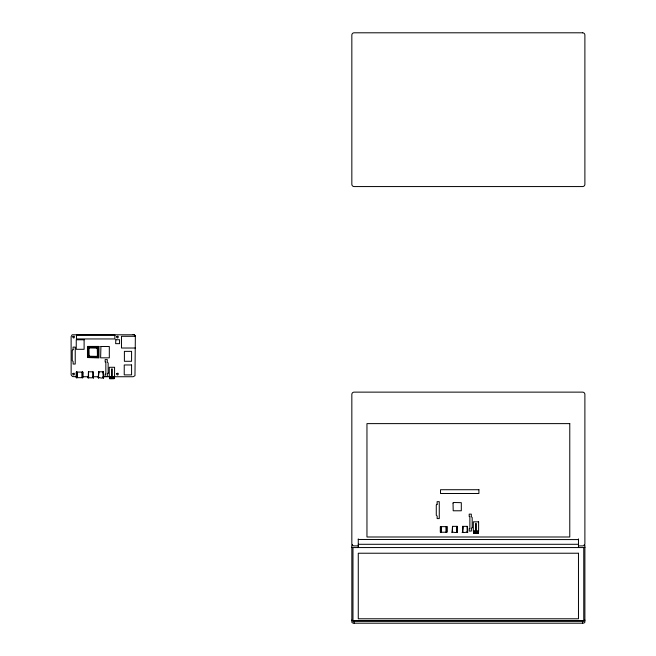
<?xml version="1.0" encoding="UTF-8"?>
<svg xmlns="http://www.w3.org/2000/svg" width="656" height="656" viewBox="0 0 656 656"><rect width="100%" height="100%" fill="white"/><g stroke="black" fill="none" stroke-linecap="round" stroke-linejoin="round"><path stroke-width="0.98" d="M88.24 347.705L88.404 356.979L98.023 356.979L98.023 347.36L88.896 347.18L88.24 347.705L88.986 348.607L89.167 356.224L96.924 356.388L97.449 355.732L97.268 348.115L89.651 347.934L88.986 348.607M477.65 531.286L477.478 533.18L477.297 531.286L477.101 533.18L476.887 531.286L476.666 533.18L476.436 531.286L476.199 533.18L475.961 531.286L475.723 533.18L475.493 531.286L475.264 533.18L475.042 531.286L474.829 533.18L474.632 531.286L474.444 533.18L474.28 531.286L474.132 533.18L474.001 531.286L473.894 533.18L473.804 531.286L473.747 533.18L473.706 531.286L473.698 533.18L478.232 533.18L478.216 531.286L478.183 533.18L478.117 531.286L478.035 533.18L477.65 531.286L477.601 533.18M113.258 376.733L113.053 378.627L112.848 376.733L112.627 378.627L112.397 376.733L112.16 378.627L111.922 376.733L111.684 378.627L111.454 376.733L111.225 378.627L111.003 376.733L110.79 378.627L110.593 376.733L110.405 378.627L110.241 376.733L110.085 378.627L109.962 376.733L109.847 378.627L109.765 376.733L109.708 378.627L114.193 378.627L114.177 376.733L114.193 378.627L114.078 376.733L113.996 378.627L113.89 376.733L113.759 378.627L113.258 376.733L113.299 378.627M88.232 377.815L88.421 371.804L93.103 371.804L93.291 377.815M452.222 532.369L452.648 531.991L452.164 532.369L452.484 526.358L457.134 526.358L457.519 532.336C455.748 533.041 451.549 531.59 452.271 532.369L452.599 526.358M462.849 526.358C463.636 527.26 461.996 533.443 462.718 531.942L462.669 526.358L467.343 526.358L467.638 532.369L467.154 531.991L467.154 526.358M88.56 377.421L88.125 377.815L88.609 377.438L88.511 371.804M452.164 532.369L452.468 531.918M462.472 532.369L462.718 526.358M98.384 377.815L98.81 371.804L98.433 377.815C97.129 376.847 104.525 379.209 103.304 377.364L103.304 371.804L98.621 371.804L98.285 377.815L98.761 377.421M462.423 532.369L462.8 531.975L462.283 532.336C464.054 533.041 468.253 531.59 467.531 532.369M88.035 377.741L93.48 377.815L92.914 377.438L93.004 371.804M98.244 377.741L98.679 377.389L98.244 377.782M462.669 531.918L462.283 532.369L462.759 531.959M462.283 532.336L462.685 531.926M88.232 356.495L88.986 355.732M96.785 347.934L97.539 347.18M88.24 356.634L88.995 355.88M96.924 347.951L97.678 347.196M88.273 356.766L89.027 356.011M97.055 347.983L97.81 347.229M89.085 356.126L88.404 356.979L89.257 356.298M97.17 348.041L98.023 347.36M97.35 348.213L98.105 347.459M88.617 357.11L89.372 356.356M97.4 348.328L98.162 347.573M88.749 357.151L89.503 356.388M97.441 348.459L98.195 347.705M88.896 357.159L89.651 356.405M97.449 348.607L98.203 347.852M88.035 377.782L88.47 377.389M103.213 371.804L103.55 377.815L103.115 377.438L103.599 377.815L103.115 371.804M457.052 526.358L457.002 531.975C458.019 533.336 456.027 527.342 456.953 526.358M102.721 376.733L133.086 376.733L134.972 375.724L135.349 336.676L134.349 334.79L72.119 334.79L71.11 336.676L71.151 374.912L72.513 376.56L76.416 376.733M135.349 348.016L121.483 348.016L121.483 336.298L135.316 336.298L134.365 334.806L133.086 334.412M82.336 376.733L88.56 376.733M92.603 376.733L98.679 376.733M76.301 377.676L82.845 377.676L82.845 372.083L76.301 372.083L76.326 377.676L76.408 372.083M358.266 539.47L578.469 539.585M358.266 544.291L578.469 544.291M358.266 545.899L354.109 545.899A2.271 2.271 0 0 1 351.837 543.627L351.837 394.395A2.271 2.271 0 0 1 354.109 392.132L582.626 392.132A2.271 2.271 0 0 1 584.89 394.395L584.89 543.627A2.271 2.271 0 0 1 582.626 545.899L578.469 545.899M351.837 620.1A2.271 1.132 0 0 0 354.109 621.24L582.626 621.24A2.271 1.132 0 0 0 584.89 620.1M352.502 544.685A2.271 1.132 0 0 0 351.837 545.489L351.837 622.068A2.271 1.132 0 0 0 354.109 623.2L582.626 623.2A2.271 1.132 0 0 0 584.89 622.068L584.89 545.489A2.271 1.132 0 0 0 584.225 544.685M133.537 334.453C134.726 334.125 135.562 337.069 135.308 336.233M457.38 532.369L456.953 531.991L457.519 532.369M103.115 377.438L103.55 377.815M467.293 531.942L467.687 532.369M103.213 377.405L103.681 377.815M93.439 377.815L93.004 377.405L93.39 377.815M88.896 347.18L89.651 347.934M97.449 355.732L98.203 356.495M88.749 347.196L89.503 347.951M97.441 355.88L98.195 356.634M88.617 347.229L89.372 347.983M97.4 356.011L98.162 356.766M88.503 347.286L89.257 348.041M97.35 356.126L98.105 356.88M88.404 347.36L89.167 348.115M97.268 356.224L98.023 356.979M88.33 347.459L89.085 348.213M97.17 356.298L97.924 357.061M88.273 347.573L89.027 348.328M97.055 356.356L97.81 357.11M96.785 356.405L97.678 357.151M582.626 621.24L582.626 623.2M578.469 538.896L578.469 547.563M477.338 531.212L477.338 533.18M477.002 531.212L477.002 533.18M476.609 531.212L476.609 533.18M476.182 533.18L476.182 523.357L475.748 523.357L475.748 533.18M475.313 531.212L475.313 533.18M474.928 531.212L474.928 533.18M474.591 531.212L474.591 533.18M474.329 531.212L474.329 533.18M446.785 526.645L446.785 532.237M446.662 526.645L446.662 532.237M446.506 526.645L446.506 532.237M446.326 526.645L446.326 532.237M446.129 526.645L446.129 532.237M441.103 526.645L441.103 532.237M440.906 526.645L440.906 532.237M440.725 526.645L440.725 532.237M440.57 526.645L440.57 532.237M440.447 526.645L440.447 532.237M358.266 538.896L358.266 547.563M354.109 621.24L354.109 623.2M114.57 376.733L114.57 367.286L109.273 367.286L109.273 376.733M112.57 376.659L112.57 378.627M112.143 378.627L112.143 368.795L111.7 368.795L111.7 378.627M111.274 376.659L111.274 378.627M110.88 376.659L110.88 378.627M110.29 376.659L110.29 378.627M82.738 372.083L82.64 377.676M82.623 372.083L82.5 377.676L82.467 372.083M82.279 372.083L82.336 377.676M82.09 372.083L82.09 377.676M77.064 372.083L77.064 377.676M76.867 372.083L76.867 377.676M76.686 372.083L76.686 377.676M76.522 372.083L76.522 377.676M584.816 547.153A2.271 1.132 0 0 1 584.89 547.448M351.837 547.448A2.271 1.132 0 0 1 351.919 547.153M109.667 376.733L109.659 378.627L109.667 376.733M453.034 503.013L453.206 510.778L461.307 510.778L461.307 502.668L453.69 502.496L453.034 503.013M72.767 336.79C74.021 340.685 75.801 334.043 72.767 336.79M72.767 373.822C74.021 377.725 75.801 371.075 72.767 373.822M116.604 336.79C117.859 340.685 119.638 334.043 116.604 336.79M116.604 373.822C117.859 377.725 119.638 371.075 116.604 373.822M73.07 349.673L72.242 350.509L72.242 360.636L73.111 361.505L73.111 364.039L75.227 364.039L75.227 347.106L73.07 347.106L73.07 349.673M100.926 346.499L100.622 357.84L109.314 357.84L109.314 346.499L100.926 346.499M115.85 339.734L115.628 343.662L119.556 343.662L119.556 339.734L115.85 339.734M108.142 373.108L107.313 373.936L107.313 376.511L105.157 376.511L105.157 374.092L105.837 374.092L105.837 361.997L105.157 361.997L105.157 359.578L107.272 359.578L107.272 362.112L108.142 362.981L108.142 373.108M437.117 504.234L436.281 505.063L436.281 515.19L437.15 516.059L437.15 518.593L439.266 518.593L439.266 501.66L437.117 501.66L437.117 504.234M472.181 527.662L471.352 528.49L471.352 531.065L469.196 531.065L469.196 528.646L469.876 528.646L469.876 516.551L469.196 516.551L469.196 514.132L471.311 514.132L471.311 516.666L472.181 517.535L472.181 527.662M582.626 32.8L354.109 32.8A2.271 2.271 0 0 0 351.837 35.071L351.837 184.303A2.271 2.271 0 0 0 354.109 186.566L582.626 186.566A2.271 2.271 0 0 0 584.89 184.303L584.89 35.071A2.271 2.271 0 0 0 582.626 32.8M114.874 335.167L76.473 335.167L76.473 338.947L114.874 338.947L114.874 335.167M84.107 339.775L76.252 339.775L76.252 349.295L84.107 349.295L84.107 339.775M98.958 346.425L87.469 346.425L87.469 357.536L98.958 357.914L98.958 346.425M131.577 351.362L124.394 351.362L124.394 361.292L131.577 361.292L131.577 351.362M131.577 364.966L124.238 364.966L124.238 374.896L131.577 374.896L131.577 364.966M569.777 423.62L366.958 423.62L366.958 536.993L569.777 536.993L569.777 423.62M478.913 489.72L440.512 489.72L440.512 493.501L478.913 493.501L478.913 489.72M478.609 521.84L473.32 521.84L473.32 531.286L478.609 531.286L478.609 521.84M446.884 526.645L440.348 526.645L440.348 532.237L446.884 532.237L446.884 526.645M583.758 547.563L352.969 547.563L352.969 620.666L583.758 620.666L583.758 547.563M578.469 553.229L358.266 553.229L358.266 618.78L578.469 618.78L578.469 553.229M467.638 532.369L467.203 531.975L467.589 532.369M457.437 532.369L457.002 531.975L457.437 532.369"/></g></svg>
